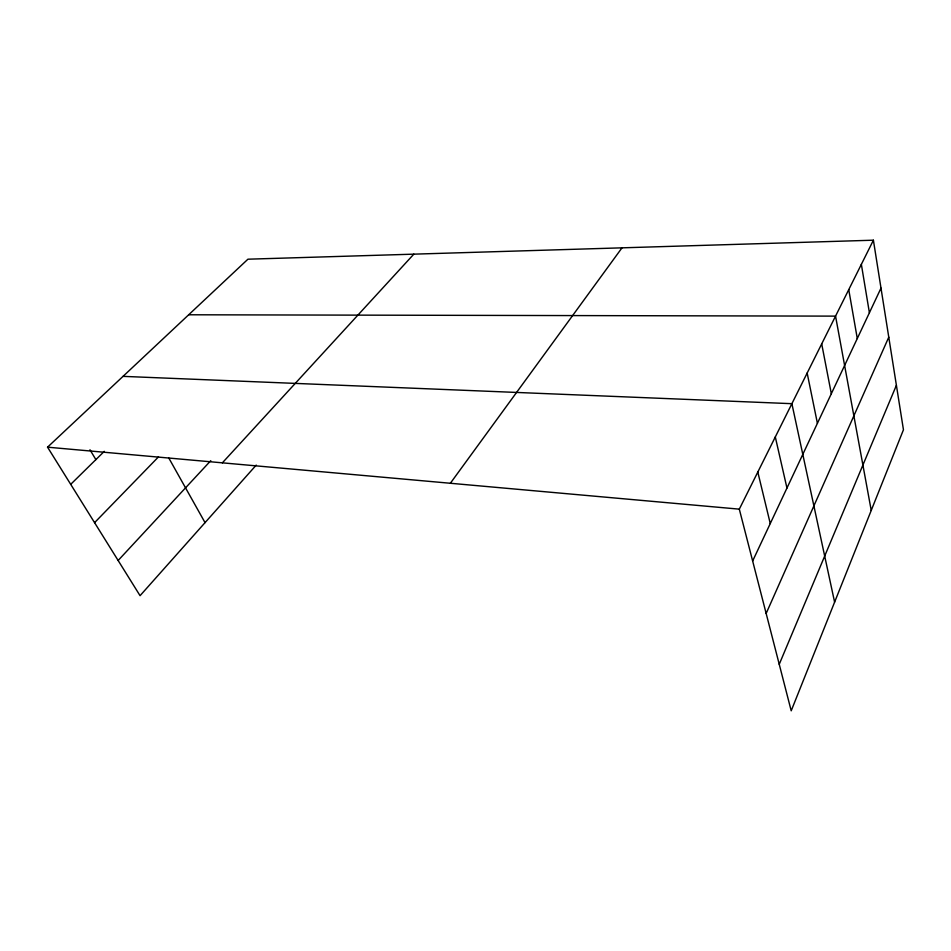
<?xml version="1.0" encoding="UTF-8"?>
<svg xmlns="http://www.w3.org/2000/svg" width="951" height="951" viewBox="0 0 951 951"><rect width="100%" height="100%" fill="white"/><g stroke="black" fill="none" stroke-linecap="round" stroke-linejoin="round"><path stroke-width="1.43" d="M779.238 664.309L896.401 385.298M766.149 613.478L888.769 337.189M752.645 561.007L880.995 288.117M873.398 240.199L903.45 429.781L791.208 710.801L739.307 509.154L873.398 240.199L247.938 259.195L47.55 447.172L140.059 595.683L256.223 465.11M450.358 483.263L622.002 247.831M222.379 462.828L413.828 254.155M118.138 560.484L210.777 460.664M94.577 522.658L158.496 456.872M70.707 484.344L104.313 451.333M188.678 314.781L835.549 316.124L871.235 510.425M123.036 376.358L791.886 403.688L834.609 602.149M47.55 447.172L739.307 509.154M89.965 449.764L95.885 459.618M168.85 458.097L205.047 522.646M757.804 472.041L770.262 523.549M775.303 436.949L786.964 488.053M807.161 373.042L817.408 423.314M821.7 343.893L831.329 393.714M848.744 289.639L857.291 338.52M861.356 264.354L869.404 312.76"/></g></svg>
